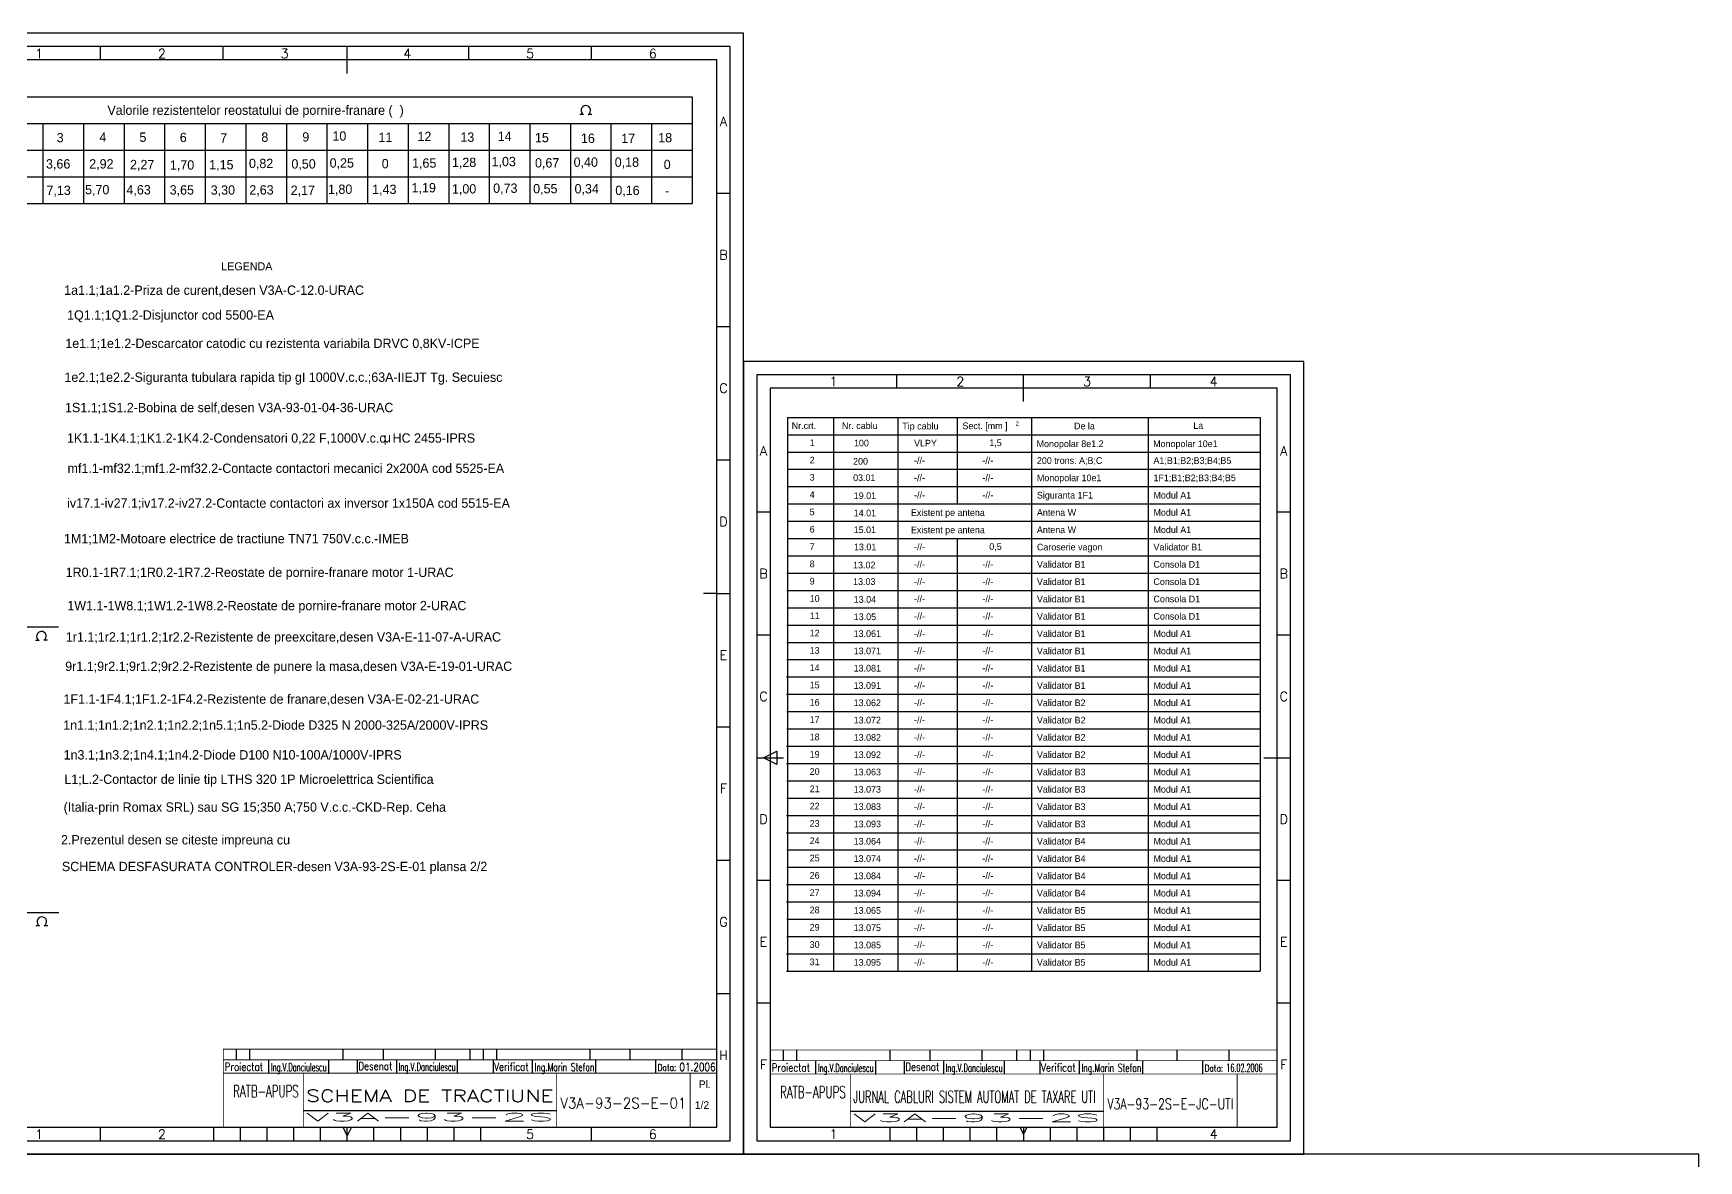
# Model space of a CAD drawing. Header units: millimetres. Extents: x 779 to 5457, y 14 to 905.
# Drawn here: x 4833 to 5457, y 482 to 905 of the extents above; entities that cross this region are included whole.
import ezdxf
from ezdxf.enums import TextEntityAlignment as Align

# ---------------------------------------------------------------- set-up
doc = ezdxf.new("R2010")
doc.units = ezdxf.units.MM
for name, color, linetype in [('Cote', 1, 'Continuous'), ('INDICATOR', 7, 'Continuous'), ('Lin gr.', 3, 'Continuous'), ('LIN_GR', 3, 'Continuous')]:
    doc.layers.add(name, color=color, linetype=linetype)
doc.styles.add('ISO', font='SIMPLEX.shx')
doc.styles.add('ROMANS', font='ROMANS.shx', dxfattribs={"width": 0.8})

# ---------------------------------------------------------------- blocks, each defined once
blk = doc.blocks.new('indic-el')
at = {"layer": 'INDICATOR', "color": 1}
for p, q in [((-180, 25), (-180, 29)), ((-175, 25), (-175, 29)), ((-167.9, 20), (-167.9, 25)), ((-140, 25), (-140, 29)), ((-134.65, 20.08), (-134.65, 25.08)), ((-125, 25), (-125, 29)), ((-119.93, 20), (-119.93, 25)), ((-105.5, 25), (-105.5, 29)), ((-97.19, 20), (-97.19, 25)), ((-87.5, 25), (-87.5, 29)), ((-83.77, 20), (-83.77, 25)), ((-82.5, 25), (-82.5, 29)), ((-69.03, 20), (-69.03, 25)), ((-47.5, 25), (-47.5, 29)), ((-45.33, 20), (-45.33, 25)), ((-32.5, 25), (-32.5, 29)), ((-22.83, 20), (-22.83, 25)), ((-13, 25), (-13, 29)), ((-145.42, 19.8), (-145.42, 24.8)), ((-155, 6), (-60, 6))]:
    blk.add_line(p, q, dxfattribs=at)
at = {"layer": 'INDICATOR'}
blk.add_line((-92.5, 25), (-92.5, 29), dxfattribs=at)
at = {"layer": 'INDICATOR', "const_width": 0.3, "flags": 128}
for points in [[(0, 29), (-185, 29), (-185, 0)], [(0, 25), (-185, 25)], [(0, 20), (-185, 20)], [(-155, 0), (-155, 20)], [(-60, 0), (-60, 20)], [(-10, 0), (-10, 20)]]:
    blk.add_lwpolyline(points, dxfattribs=at)
at = {"layer": 'INDICATOR', "color": 1, "style": 'ROMANS', "width": 0.8}
for s, height, p in [('Proiectat', 3, (-184.48, 20.88)), ('Desenat', 3, (-134.37, 21.17)), ('Verificat', 3, (-83.49, 20.88)), ('Data:', 2.5, (-22.15, 20.88))]:
    blk.add_text(s, height=height, dxfattribs=at).set_placement(p)
at = {"layer": 'INDICATOR', "style": 'ROMANS', "width": 0.570908}
blk.add_text('RATB-APUPS', height=4.5, dxfattribs=at).set_placement((-181.28, 10.96), (-156.69, 10.96), align=Align.FIT)
at = {"layer": 'INDICATOR', "color": 1, "style": 'ROMANS'}
for tag, height, width, p, p2 in [('PROIECTAT', 3, 0.908325, (-167.12, 20.74), (-146.23, 20.74)), ('DESENAT', 3, 1.116423, (-119.25, 20.84), (-97.88, 20.84)), ('VERIFICAT', 3, 1.074468, (-68.34, 20.8), (-45.93, 20.8)), ('DATA', 3, 1.321041, (-14.04, 20.81), (-0.45, 20.81)), ('NUME_DESEN', 4.5, 2.080219, (-153.9, 9.22), (-61.18, 9.22)), ('NUMAR', 4, 2.383056, (-58.61, 6.76), (-11.4, 6.76)), ('ANS', 3, 11.421134, (-154.04, 2.01), (-61.04, 2.01))]:
    blk.add_attdef(tag, text='', height=height, dxfattribs=dict(at, width=width)).set_placement(p, p2, align=Align.FIT)
blk = doc.blocks.new('3a4')
at = {"color": 240}
blk.add_lwpolyline([(0, 0), (0, 297), (-630, 297), (-630, 0)], close=True, dxfattribs=at)
blk = doc.blocks.new('a4')
at = {"color": 70}
for p, q in [((-152.5, 287), (-152.5, 292)), ((-105, 282), (-105, 292)), ((-57.5, 287), (-57.5, 292)), ((-200, 240.5), (-205, 240.5)), ((-5, 240.5), (-10, 240.5)), ((-200, 194.5), (-205, 194.5)), ((-5, 194.5), (-10, 194.5)), ((-202.5, 148.5), (-197.5, 151)), ((-197.5, 151), (-197.5, 146)), ((-205, 148.5), (-195, 148.5)), ((-197.5, 146), (-202.5, 148.5)), ((-15, 148.5), (-5, 148.5)), ((-200, 102.5), (-205, 102.5)), ((-5, 102.5), (-10, 102.5)), ((-200, 56.5), (-205, 56.5)), ((-5, 56.5), (-10, 56.5)), ((-155, 5), (-155, 10)), ((-145, 5), (-145, 10)), ((-135, 5), (-135, 10)), ((-125, 5), (-125, 10)), ((-115, 5), (-115, 10)), ((-105, 7.5), (-106.25, 10)), ((-103.75, 10), (-105, 7.5)), ((-105, 10), (-105, 5)), ((-95, 5), (-95, 10)), ((-85, 5), (-85, 10)), ((-75, 5), (-75, 10)), ((-65, 5), (-65, 10)), ((-55, 5), (-55, 10))]:
    blk.add_line(p, q, dxfattribs=at)
at = {"color": 240}
for points in [[(0, 0), (0, 297), (-210, 297), (-210, 0)], [(-5, 5), (-5, 292), (-205, 292), (-205, 5)]]:
    blk.add_lwpolyline(points, close=True, dxfattribs=at)
at = {"color": 70}
blk.add_lwpolyline([(-200, 287), (-200, 10), (-10, 10), (-10, 287)], close=True, dxfattribs=at)
at = {"color": 50, "style": 'ISO'}
for s, p in [('1', (-176.25, 289.5)), ('2', (-128.75, 289.5)), ('3', (-81.25, 289.5)), ('4', (-33.75, 289.5)), ('A', (-202.5, 263.5)), ('A', (-7.5, 263.5)), ('B', (-202.5, 217.5)), ('B', (-7.5, 217.5)), ('C', (-202.5, 171.5)), ('C', (-7.5, 171.5)), ('D', (-202.5, 125.5)), ('D', (-7.5, 125.5)), ('E', (-202.5, 79.5)), ('E', (-7.5, 79.5)), ('F', (-202.5, 33.5)), ('F', (-7.5, 33.5)), ('1', (-176.25, 7.5)), ('4', (-33.75, 7.5))]:
    blk.add_text(s, height=3.5, dxfattribs=at).set_placement(p, align=Align.MIDDLE)

msp = doc.modelspace()

# ---------------------------------------------------------------- linework, layer by layer
at = {"color": 240}
for p, q in [((5099.13, 904.94), (4802.13, 904.94)), ((5094.13, 899.94), (4807.13, 899.94)), ((5094.13, 489.94), (5094.13, 899.94)), ((5099.13, 484.94), (5099.13, 904.94)), ((4807.13, 489.94), (5094.13, 489.94)), ((4802.13, 484.94), (5099.13, 484.94))]:
    msp.add_line(p, q, dxfattribs=at)
at = {"color": 70}
for p, q in [((4858.13, 894.94), (4858.13, 899.94)), ((4904.13, 894.94), (4904.13, 899.94)), ((4950.63, 889.94), (4950.63, 899.94)), ((4996.13, 894.94), (4996.13, 899.94)), ((5042.13, 894.94), (5042.13, 899.94)), ((5089.13, 894.94), (4812.13, 894.94)), ((5089.13, 494.94), (5089.13, 894.94)), ((5094.13, 844.94), (5089.13, 844.94)), ((5094.13, 794.94), (5089.13, 794.94)), ((5094.13, 744.94), (5089.13, 744.94)), ((5089.13, 694.94), (5084.13, 694.94)), ((5089.13, 694.94), (5094.13, 694.94)), ((5094.13, 644.94), (5089.13, 644.94)), ((5094.13, 594.94), (5089.13, 594.94)), ((5094.13, 544.94), (5089.13, 544.94)), ((4812.13, 494.94), (5089.13, 494.94)), ((4858.13, 489.94), (4858.13, 494.94)), ((4900.63, 489.94), (4900.63, 494.94)), ((4910.63, 489.94), (4910.63, 494.94)), ((4920.63, 489.94), (4920.63, 494.94)), ((4930.63, 489.94), (4930.63, 494.94)), ((4940.63, 489.94), (4940.63, 494.94)), ((4950.63, 491.72), (4949.02, 494.94)), ((4952.24, 494.94), (4950.63, 491.72)), ((4950.63, 489.94), (4950.63, 494.94)), ((4960.63, 489.94), (4960.63, 494.94)), ((4970.63, 489.94), (4970.63, 494.94)), ((4980.63, 489.94), (4980.63, 494.94)), ((4990.63, 489.94), (4990.63, 494.94)), ((5000.63, 489.94), (5000.63, 494.94)), ((5042.13, 489.94), (5042.13, 494.94))]:
    msp.add_line(p, q, dxfattribs=at)
at = {"color": 2}
for p, q in [((5115.58, 761), (5292.74, 761)), ((5115.58, 761), (5115.58, 553.49)), ((5132.87, 761), (5132.87, 553.49)), ((5156.94, 761), (5156.94, 553.49)), ((5179.23, 761), (5179.23, 728.58)), ((5207.09, 761), (5207.09, 553.49)), ((5250.78, 761), (5250.78, 553.49)), ((5292.74, 761), (5292.74, 553.49)), ((5115.55, 754.52), (5292.71, 754.52)), ((5115.55, 748.03), (5292.71, 748.03)), ((5115.51, 741.55), (5292.67, 741.55)), ((5115.51, 735.06), (5292.67, 735.06)), ((5115.47, 728.58), (5292.63, 728.58)), ((5115.47, 722.09), (5292.63, 722.09)), ((5115.43, 715.61), (5292.6, 715.61)), ((5179.23, 715.61), (5179.23, 553.49)), ((5115.43, 709.12), (5292.6, 709.12)), ((5115.4, 702.64), (5292.56, 702.64)), ((5115.4, 696.15), (5292.56, 696.15)), ((5115.36, 689.67), (5292.52, 689.67)), ((5115.36, 683.18), (5292.52, 683.18)), ((5115.32, 676.7), (5292.48, 676.7)), ((5115.32, 670.21), (5292.48, 670.21)), ((5115.29, 663.73), (5292.45, 663.73)), ((5115.29, 657.24), (5292.45, 657.24)), ((5115.32, 650.76), (5292.48, 650.76)), ((5115.32, 644.28), (5292.48, 644.28)), ((5115.29, 637.79), (5292.45, 637.79)), ((5115.29, 631.31), (5292.45, 631.31)), ((5115.32, 624.82), (5292.48, 624.82)), ((5115.32, 618.34), (5292.48, 618.34)), ((5115.29, 611.85), (5292.45, 611.85)), ((5115.29, 605.37), (5292.45, 605.37)), ((5115.32, 598.88), (5292.48, 598.88)), ((5115.32, 592.4), (5292.48, 592.4)), ((5115.29, 585.91), (5292.45, 585.91)), ((5115.29, 579.43), (5292.45, 579.43)), ((5115.32, 572.94), (5292.48, 572.94)), ((5115.32, 566.46), (5292.48, 566.46)), ((5115.29, 559.97), (5292.45, 559.97)), ((5115.29, 553.49), (5292.74, 553.49))]:
    msp.add_line(p, q, dxfattribs=at)
msp.add_line((5094.13, 644.94), (5094.13, 744.94))
at = {"layer": 'INDICATOR', "color": 1}
for p, q in [((5169.13, 519.94), (5169.13, 523.94)), ((5174.2, 514.94), (5174.2, 519.94)), ((5188.63, 519.94), (5188.63, 523.94)), ((5196.94, 514.94), (5196.94, 519.94)), ((5206.63, 519.94), (5206.63, 523.94)), ((5210.36, 514.94), (5210.36, 519.94)), ((5211.63, 519.94), (5211.63, 523.94)), ((5225.1, 514.94), (5225.1, 519.94)), ((5246.63, 519.94), (5246.63, 523.94)), ((5248.81, 514.94), (5248.81, 519.94)), ((5261.63, 519.94), (5261.63, 523.94)), ((5271.3, 514.94), (5271.3, 519.94)), ((5281.13, 519.94), (5281.13, 523.94))]:
    msp.add_line(p, q, dxfattribs=at)
at = {"layer": 'INDICATOR'}
msp.add_line((5201.63, 519.94), (5201.63, 523.94), dxfattribs=at)
at = {"layer": 'INDICATOR', "const_width": 0.3, "flags": 128}
for points in [[(5299.13, 523.94), (5109.13, 523.94), (5109.13, 494.94)], [(5299.13, 519.94), (5109.13, 519.94)], [(5299.13, 514.94), (5109.13, 514.94)], [(5234.13, 494.94), (5234.13, 514.94)], [(5284.13, 494.94), (5284.13, 514.94)]]:
    msp.add_lwpolyline(points, dxfattribs=at)
at = {"layer": 'Lin gr.', "color": 1, "ltscale": 0.5}
for p, q in [((4836.55, 871.17), (4836.55, 841.17)), ((4851.75, 871.17), (4851.75, 841.17)), ((4866.96, 871.17), (4866.96, 841.17)), ((4882.17, 871.17), (4882.17, 841.17)), ((4897.37, 871.17), (4897.37, 841.17)), ((4912.58, 871.17), (4912.58, 841.17)), ((4927.79, 871.17), (4927.79, 841.17)), ((4942.99, 871.17), (4942.99, 841.17)), ((4958.2, 871.17), (4958.2, 841.17)), ((4973.41, 871.17), (4973.41, 841.17)), ((4988.62, 871.17), (4988.62, 841.17)), ((5003.82, 871.17), (5003.82, 841.17)), ((5019.03, 871.17), (5019.03, 841.17)), ((5034.24, 871.17), (5034.24, 841.17)), ((5049.44, 871.17), (5049.44, 841.17)), ((5064.65, 871.17), (5064.65, 841.17)), ((4781.03, 861.17), (5079.86, 861.17)), ((4781.03, 851.17), (5079.86, 851.17)), ((4816.47, 682.47), (4842.39, 682.47)), ((4816.63, 575.5), (4842.55, 575.5))]:
    msp.add_line(p, q, dxfattribs=at)
at = {"layer": 'LIN_GR', "color": 2, "ltscale": 0.5}
for p, q in [((4781.03, 881.17), (5079.86, 881.17)), ((5079.86, 881.17), (5079.86, 841.17)), ((5039.15, 874.46), (5037.77, 874.46)), ((5042.33, 874.49), (5040.95, 874.49)), ((4781.03, 871.17), (5079.86, 871.17)), ((4781.03, 841.17), (5079.86, 841.17)), ((4835.09, 677.43), (4833.71, 677.43)), ((4838.28, 677.45), (4836.89, 677.46)), ((4835.25, 570.45), (4833.87, 570.45)), ((4838.44, 570.47), (4837.05, 570.48))]:
    msp.add_line(p, q, dxfattribs=at)
for centre in [(5040.03, 876.03), (4835.97, 679), (4836.13, 572.03)]:
    msp.add_arc(centre, 1.8, 300.95891, 240.89414, dxfattribs=at)

# ---------------------------------------------------------------- block references
msp.add_blockref('a4', (5309.13, 484.94))
at = {"color": 3, "linetype": 'ByBlock'}
ref = msp.add_blockref('indic-el', (5089.13, 495.25), dxfattribs=at)
ref.add_attrib('NUME_DESEN', 'SCHEMA DE TRACTIUNE', dxfattribs={"layer": 'INDICATOR', "color": 1, "height": 4.5, "style": 'ROMANS', "width": 1.17898}).set_placement((4935.24, 504.47), (5027.95, 504.47), align=Align.FIT)
ref.add_attrib('ANS', 'V3A-93-2S', dxfattribs={"layer": 'INDICATOR', "color": 1, "height": 3, "style": 'ROMANS', "width": 3.518944}).set_placement((4935.1, 497.26), (5028.1, 497.26), align=Align.FIT)
ref.add_attrib('NUMAR', 'V3A-93-2S-E-01', dxfattribs={"layer": 'INDICATOR', "color": 1, "height": 4, "style": 'ROMANS', "width": 0.854613}).set_placement((5030.52, 502), (5077.73, 502), align=Align.FIT)
ref.add_attrib('DESENAT', 'Ing.V.Danciulescu', dxfattribs={"layer": 'INDICATOR', "color": 1, "height": 3, "style": 'ROMANS', "width": 0.566669}).set_placement((4969.88, 516.08), (4991.25, 516.08), align=Align.FIT)
ref.add_attrib('VERIFICAT', 'Ing.Marin Stefan', dxfattribs={"layer": 'INDICATOR', "color": 1, "height": 3, "style": 'ROMANS', "width": 0.612783}).set_placement((5020.8, 516.04), (5043.21, 516.04), align=Align.FIT)
ref.add_attrib('DATA', '01.2006', dxfattribs={"layer": 'INDICATOR', "color": 1, "height": 3, "style": 'ROMANS', "width": 0.748937}).set_placement((5075.09, 516.05), (5088.68, 516.05), align=Align.FIT)
ref.add_attrib('PROIECTAT', 'Ing.V.Danciulescu', dxfattribs={"layer": 'INDICATOR', "color": 1, "height": 3, "style": 'ROMANS', "width": 0.553941}).set_placement((4922.01, 515.99), (4942.9, 515.99), align=Align.FIT)
at = {"color": 1}
ref = msp.add_blockref('indic-el', (5294.13, 494.94), dxfattribs=at)
ref.add_attrib('NUME_DESEN', 'JURNAL CABLURI SISTEM AUTOMAT DE TAXARE UTI ', dxfattribs={"layer": 'INDICATOR', "color": 1, "height": 4.5, "style": 'ROMANS', "width": 0.520055}).set_placement((5140.24, 504.16), (5232.95, 504.16), align=Align.FIT)
ref.add_attrib('ANS', 'V3A-93-2S', dxfattribs={"layer": 'INDICATOR', "color": 1, "height": 3, "style": 'ROMANS', "width": 3.518944}).set_placement((5140.1, 496.95), (5233.1, 496.95), align=Align.FIT)
ref.add_attrib('NUMAR', 'V3A-93-2S-E-JC-UTI', dxfattribs={"layer": 'INDICATOR', "color": 1, "height": 4, "style": 'ROMANS', "width": 0.680873}).set_placement((5235.52, 501.7), (5282.73, 501.7), align=Align.FIT)
ref.add_attrib('DESENAT', 'Ing.V.Danciulescu', dxfattribs={"layer": 'INDICATOR', "color": 1, "height": 3, "style": 'ROMANS', "width": 0.566669}).set_placement((5174.88, 515.78), (5196.25, 515.78), align=Align.FIT)
ref.add_attrib('VERIFICAT', 'Ing.Marin Stefan', dxfattribs={"layer": 'INDICATOR', "color": 1, "height": 3, "style": 'ROMANS', "width": 0.612783}).set_placement((5225.8, 515.74), (5248.21, 515.74), align=Align.FIT)
ref.add_attrib('DATA', '16.02.2006', dxfattribs={"layer": 'INDICATOR', "color": 1, "height": 3, "style": 'ROMANS', "width": 0.537373}).set_placement((5280.09, 515.75), (5293.68, 515.75), align=Align.FIT)
ref.add_attrib('PROIECTAT', 'Ing.V.Danciulescu', dxfattribs={"layer": 'INDICATOR', "color": 1, "height": 3, "style": 'ROMANS', "width": 0.553941}).set_placement((5127.01, 515.68), (5147.9, 515.68), align=Align.FIT)
msp.add_blockref('3a4', (5457.14, 187.94), dxfattribs=at)

# ---------------------------------------------------------------- texts
at = {"color": 50, "style": 'ISO'}
for s, p in [('1', (4835.13, 897.35)), ('2', (4881.13, 897.35)), ('3', (4927.13, 897.35)), ('4', (4973.13, 897.35)), ('5', (5019.13, 897.35)), ('6', (5065.13, 897.35)), ('A', (5091.63, 871.94)), ('B', (5091.63, 821.94)), ('C', (5091.63, 771.94)), ('D', (5091.63, 721.94)), ('E', (5091.63, 671.94)), ('F', (5091.63, 621.94)), ('G', (5091.63, 571.94)), ('H', (5091.63, 521.94)), ('1', (4835.13, 492.35)), ('2', (4881.13, 492.35)), ('5', (5019.13, 492.35)), ('6', (5065.13, 492.35))]:
    msp.add_text(s, height=3.5, dxfattribs=at).set_placement(p, align=Align.MIDDLE)
at = {"color": 2}
for s, height, p in [('Nr.crt.', 2.5, (5117.21, 756.64)), ('Nr. cablu', 2.5, (5136, 756.64)), ('Tip cablu', 2.5, (5158.64, 756.49)), ('Sect. [mm ]', 2.5, (5181.19, 756.59)), ('2', 1.5, (5201.18, 757.95)), ('De la ', 2.5, (5223, 756.54)), ('La', 2.5, (5267.7, 756.69)), ('1', 2.5, (5123.93, 750.24)), ('100', 2.5, (5140.53, 750.12)), ('1,5', 2.5, (5191.25, 750.24)), ('Monopolar 8e1.2', 2.5, (5208.99, 749.87)), ('Monopolar 10e1', 2.5, (5252.67, 749.87)), ('2', 2.5, (5123.93, 743.75)), ('200 trons. A;B;C', 2.5, (5209.1, 743.57)), ('A1;B1;B2;B3;B4;B5', 2.5, (5252.79, 743.57)), ('3', 2.5, (5123.93, 737.27)), ('Monopolar 10e1', 2.5, (5209.1, 737.09)), ('1F1;B1;B2;B3;B4;B5', 2.5, (5252.79, 737.09)), ('4', 2.5, (5123.93, 730.79)), ('Siguranta 1F1', 2.5, (5209.1, 730.6)), ('Modul A1', 2.5, (5252.79, 730.6)), ('5', 2.5, (5123.93, 724.3)), ('Existent pe antena', 2.5, (5161.88, 724.07)), ('Antena W', 2.5, (5209.1, 724.12)), ('Modul A1', 2.5, (5252.79, 724.12)), ('6', 2.5, (5123.93, 717.82)), ('Existent pe antena', 2.5, (5161.88, 717.58)), ('Antena W', 2.5, (5209.1, 717.63)), ('Modul A1', 2.5, (5252.79, 717.63)), ('7', 2.5, (5123.93, 711.33)), ('13.01', 2.5, (5140.53, 711.21)), ('0,5', 2.5, (5191.25, 711.33)), ('Caroserie vagon', 2.5, (5209.1, 711.15)), ('Validator B1', 2.5, (5252.79, 711.15)), ('8', 2.5, (5123.93, 704.85)), ('Validator B1', 2.5, (5209.1, 704.66)), ('Consola D1', 2.5, (5252.79, 704.66)), ('9', 2.5, (5123.93, 698.36)), ('Validator B1', 2.5, (5209.1, 698.18)), ('Consola D1', 2.5, (5252.79, 698.18)), ('10', 2.5, (5123.93, 691.88)), ('Validator B1', 2.5, (5209.1, 691.69)), ('Consola D1', 2.5, (5252.79, 691.69)), ('11', 2.5, (5123.93, 685.39)), ('Validator B1', 2.5, (5209.1, 685.21)), ('Consola D1', 2.5, (5252.79, 685.21)), ('12', 2.5, (5123.93, 678.91)), ('Validator B1', 2.5, (5209.1, 678.72)), ('Modul A1', 2.5, (5252.79, 678.72)), ('13', 2.5, (5123.93, 672.42)), ('Validator B1', 2.5, (5209.1, 672.24)), ('Modul A1', 2.5, (5252.79, 672.24)), ('14', 2.5, (5123.93, 665.94)), ('Validator B1', 2.5, (5209.1, 665.75)), ('Modul A1', 2.5, (5252.79, 665.75)), ('15', 2.5, (5123.93, 659.45)), ('Validator B1', 2.5, (5209.1, 659.27)), ('Modul A1', 2.5, (5252.79, 659.27)), ('16', 2.5, (5123.93, 652.97)), ('Validator B2', 2.5, (5209.1, 652.79)), ('Modul A1', 2.5, (5252.79, 652.79)), ('17', 2.5, (5123.93, 646.48)), ('Validator B2', 2.5, (5209.1, 646.3)), ('Modul A1', 2.5, (5252.79, 646.3)), ('18', 2.5, (5123.93, 640)), ('Validator B2', 2.5, (5209.1, 639.82)), ('Modul A1', 2.5, (5252.79, 639.82)), ('19', 2.5, (5123.93, 633.51)), ('Validator B2', 2.5, (5209.1, 633.33)), ('Modul A1', 2.5, (5252.79, 633.33)), ('20', 2.5, (5123.93, 627.03)), ('Validator B3', 2.5, (5209.1, 626.85)), ('Modul A1', 2.5, (5252.79, 626.85)), ('21', 2.5, (5123.93, 620.54)), ('Validator B3', 2.5, (5209.1, 620.36)), ('Modul A1', 2.5, (5252.79, 620.36)), ('22', 2.5, (5123.93, 614.06)), ('Validator B3', 2.5, (5209.1, 613.88)), ('Modul A1', 2.5, (5252.79, 613.88)), ('23', 2.5, (5123.93, 607.57)), ('Validator B3', 2.5, (5209.1, 607.39)), ('Modul A1', 2.5, (5252.79, 607.39)), ('24', 2.5, (5123.93, 601.09)), ('Validator B4', 2.5, (5209.1, 600.91)), ('Modul A1', 2.5, (5252.79, 600.91)), ('25', 2.5, (5123.93, 594.61)), ('Validator B4', 2.5, (5209.1, 594.42)), ('Modul A1', 2.5, (5252.79, 594.42)), ('26', 2.5, (5123.93, 588.12)), ('Validator B4', 2.5, (5209.1, 587.94)), ('Modul A1', 2.5, (5252.79, 587.94)), ('27', 2.5, (5123.93, 581.64)), ('Validator B4', 2.5, (5209.1, 581.45)), ('Modul A1', 2.5, (5252.79, 581.45)), ('28', 2.5, (5123.93, 575.15)), ('Validator B5', 2.5, (5209.1, 574.97)), ('Modul A1', 2.5, (5252.79, 574.97)), ('29', 2.5, (5123.93, 568.67)), ('Validator B5', 2.5, (5209.1, 568.48)), ('Modul A1', 2.5, (5252.79, 568.48)), ('30', 2.5, (5123.93, 562.18)), ('Validator B5', 2.5, (5209.1, 562)), ('Modul A1', 2.5, (5252.79, 562)), ('31', 2.5, (5123.93, 555.7)), ('Validator B5', 2.5, (5209.1, 555.51)), ('Modul A1', 2.5, (5252.79, 555.51))]:
    msp.add_text(s, height=height, dxfattribs=at).set_placement(p)
at = {"color": 1, "linetype": 'ByBlock'}
for s, p in [('Pl.', (5082.34, 509.65)), ('1/2', (5080.87, 501.83))]:
    msp.add_text(s, height=2.888, dxfattribs=at).set_placement(p)
at = {"color": 2}
for tag, p in [('VLPY', (5163.06, 750.1)), ('200', (5140.2, 743.31)), ('-//-', (5163.06, 743.62)), ('-//-', (5188.67, 743.62)), ('03.01', (5140.2, 737.13)), ('-//-', (5163.06, 737.13)), ('-//-', (5188.67, 737.13)), ('19.01', (5140.45, 730.41)), ('-//-', (5163.06, 730.65)), ('-//-', (5188.67, 730.65)), ('14.01', (5140.45, 723.93)), ('15.01', (5140.41, 717.63)), ('-//-', (5163.06, 711.19)), ('13.02', (5140.2, 704.4)), ('-//-', (5163.06, 704.71)), ('-//-', (5188.67, 704.71)), ('13.03', (5140.2, 698.22)), ('-//-', (5163.06, 698.22)), ('-//-', (5188.67, 698.22)), ('13.04', (5140.45, 691.51)), ('-//-', (5163.06, 691.74)), ('-//-', (5188.67, 691.74)), ('13.05', (5140.45, 685.02)), ('-//-', (5163.06, 685.25)), ('-//-', (5188.67, 685.25)), ('13.061', (5140.41, 678.73)), ('-//-', (5163.06, 678.77)), ('-//-', (5188.67, 678.77)), ('13.071', (5140.41, 672.24)), ('-//-', (5163.06, 672.28)), ('-//-', (5188.67, 672.28)), ('13.081', (5140.41, 665.76)), ('-//-', (5163.06, 665.8)), ('-//-', (5188.67, 665.8)), ('13.091', (5140.41, 659.27)), ('-//-', (5163.06, 659.31)), ('-//-', (5188.67, 659.31)), ('-//-', (5163.06, 652.83)), ('-//-', (5188.67, 652.83)), ('13.062', (5140.41, 652.79)), ('13.072', (5140.41, 646.3)), ('-//-', (5163.06, 646.34)), ('-//-', (5188.67, 646.34)), ('13.082', (5140.41, 639.82)), ('-//-', (5163.06, 639.86)), ('-//-', (5188.67, 639.86)), ('13.092', (5140.41, 633.33)), ('-//-', (5163.06, 633.37)), ('-//-', (5188.67, 633.37)), ('13.063', (5140.41, 626.85)), ('-//-', (5163.06, 626.89)), ('-//-', (5188.67, 626.89)), ('13.073', (5140.41, 620.36)), ('-//-', (5163.06, 620.41)), ('-//-', (5188.67, 620.41)), ('13.083', (5140.41, 613.88)), ('-//-', (5163.06, 613.92)), ('-//-', (5188.67, 613.92)), ('13.093', (5140.41, 607.39)), ('-//-', (5163.06, 607.44)), ('-//-', (5188.67, 607.44)), ('13.064', (5140.41, 600.91)), ('-//-', (5163.06, 600.95)), ('-//-', (5188.67, 600.95)), ('13.074', (5140.41, 594.42)), ('-//-', (5163.06, 594.47)), ('-//-', (5188.67, 594.47)), ('13.084', (5140.41, 587.94)), ('-//-', (5163.06, 587.98)), ('-//-', (5188.67, 587.98)), ('13.094', (5140.41, 581.45)), ('-//-', (5163.06, 581.5)), ('-//-', (5188.67, 581.5)), ('13.065', (5140.41, 574.97)), ('-//-', (5163.06, 575.01)), ('-//-', (5188.67, 575.01)), ('13.075', (5140.41, 568.48)), ('-//-', (5163.06, 568.53)), ('-//-', (5188.67, 568.53)), ('13.085', (5140.41, 562)), ('-//-', (5163.06, 562.04)), ('-//-', (5188.67, 562.04)), ('13.095', (5140.41, 555.52)), ('-//-', (5163.06, 555.56)), ('-//-', (5188.67, 555.56))]:
    msp.add_attdef(tag, p, '1', height=2.5, dxfattribs=at)
at = {"layer": 'Cote', "color": 1}
for s, p in [('2.Prezentul desen se citeste impreuna cu ', (4843.32, 600.95)), ('SCHEMA DESFASURATA CONTROLER-desen V3A-93-2S-E-01 plansa 2/2', (4843.64, 590.95))]:
    msp.add_text(s, height=3.5, dxfattribs=at).set_placement(p)
at = {"layer": 'Lin gr.', "color": 1, "ltscale": 0.5}
for s, p in [('3', (4841.71, 864.1)), ('4', (4857.7, 864.27)), ('5', (4872.73, 864.27)), ('6', (4887.84, 864.18)), ('8', (4918.41, 864.27)), ('9', (4933.76, 864.36)), ('10', (4945.05, 864.71)), ('11', (4962.29, 864.22)), ('12', (4976.94, 864.53)), ('13', (4993.01, 864.27)), ('14', (5007, 864.62)), ('18', (5067.17, 864.1)), ('7', (4902.99, 863.96)), ('15', (5020.96, 864.13)), ('16', (5038.19, 863.87)), ('17', (5053.3, 863.78)), ('3,66', (4837.7, 854.26)), ('2,92', (4853.9, 854.26)), ('2,27', (4869.19, 854)), ('1,70', (4884.14, 853.86)), ('1,15', (4898.86, 853.96)), ('0,82', (4913.76, 854.43)), ('0,50', (4929.68, 854.26)), ('0,25', (4944, 854.61)), ('0', (4963.52, 854.35)), ('1,65', (4974.89, 854.57)), ('1,28', (4989.84, 854.83)), ('1,03', (5004.69, 855.13)), ('0,67', (5020.98, 854.65)), ('0,40', (5035.44, 854.91)), ('0,18', (5050.86, 854.91)), ('0', (5069.22, 854.05)), ('7,13', (4837.87, 844.33)), ('5,70', (4852.34, 844.61)), ('4,63', (4867.85, 844.55)), ('3,65', (4884.05, 844.5)), ('3,30', (4899.43, 844.47)), ('2,63', (4913.9, 844.5)), ('2,17', (4929.41, 844.38)), ('1,80', (4943.39, 844.76)), ('1,43', (4959.94, 844.72)), ('1,19', (4974.71, 845.33)), ('1,00', (4989.84, 844.9)), ('0,73', (5005.3, 845.15)), ('0,55', (5020.29, 844.98)), ('0,34', (5035.8, 844.93)), ('0,16', (5051.08, 844.33)), ('-', (5069.78, 844.16)), ('1a1.1;1a1.2-Priza de curent,desen V3A-C-12.0-URAC', (4844.52, 806.93)), ('1Q1.1;1Q1.2-Disjunctor cod 5500-EA', (4845.61, 797.63)), ('1e1.1;1e1.2-Descarcator catodic cu rezistenta variabila DRVC 0,8KV-ICPE', (4844.92, 787)), ('1e2.1;1e2.2-Siguranta tubulara rapida tip gI 1000V.c.c.;63A-IIEJT Tg. Secuiesc', (4844.6, 774.32)), ('1S1.1;1S1.2-Bobina de self,desen V3A-93-01-04-36-URAC', (4844.82, 762.95)), ('1K1.1-1K4.1;1K1.2-1K4.2-Condensatori 0,22 F,1000V.c.c. HC 2455-IPRS', (4845.56, 751.52)), ('mf1.1-mf32.1;mf1.2-mf32.2-Contacte contactori mecanici 2x200A cod 5525-EA', (4845.78, 740.18)), ('iv17.1-iv27.1;iv17.2-iv27.2-Contacte contactori ax inversor 1x150A cod 5515-EA', (4845.6, 727.13)), ('1M1;1M2-Motoare electrice de tractiune TN71 750V.c.c.-IMEB', (4844.42, 713.82)), ('1R0.1-1R7.1;1R0.2-1R7.2-Reostate de pornire-franare motor 1-URAC', (4845.06, 701.19)), ('1W1.1-1W8.1;1W1.2-1W8.2-Reostate de pornire-franare motor 2-URAC', (4845.69, 688.71)), ('1r1.1;1r2.1;1r1.2;1r2.2-Rezistente de preexcitare,desen V3A-E-11-07-A-URAC', (4845.14, 676.98)), ('9r1.1;9r2.1;9r1.2;9r2.2-Rezistente de punere la masa,desen V3A-E-19-01-URAC', (4844.89, 665.98)), ('1F1.1-1F4.1;1F1.2-1F4.2-Rezistente de franare,desen V3A-E-02-21-URAC', (4844.26, 653.69)), ('1n1.1;1n1.2;1n2.1;1n2.2;1n5.1;1n5.2-Diode D325 N 2000-325A/2000V-IPRS', (4844.15, 643.95)), ('1n3.1;1n3.2;1n4.1;1n4.2-Diode D100 N10-100A/1000V-IPRS', (4844.29, 632.79)), ('L1;L.2-Contactor de linie tip LTHS 320 1P Microelettrica Scientifica', (4844.56, 623.65)), ('(Italia-prin Romax SRL) sau SG 15;350 A;750 V.c.c.-CKD-Rep. Ceha', (4844.29, 613.21))]:
    msp.add_text(s, height=3.5, dxfattribs=at).set_placement(p)
at = {"layer": 'Lin gr.', "color": 1, "ltscale": 0.5, "insert": (4964.31, 755.21), "char_height": 3.5, "width": 22.7088, "attachment_point": 1}
msp.add_mtext('{\\fSymbol|b0|i0|c2|p18;m}', dxfattribs=at)
at = {"layer": 'LIN_GR', "color": 2, "ltscale": 0.5}
for s, height, p in [('Valorile rezistentelor reostatului de pornire-franare (  )', 3.5, (4860.71, 874.38)), ('LEGENDA', 3, (4903.37, 816.12))]:
    msp.add_text(s, height=height, dxfattribs=at).set_placement(p)

doc.saveas('drawing.dxf')
